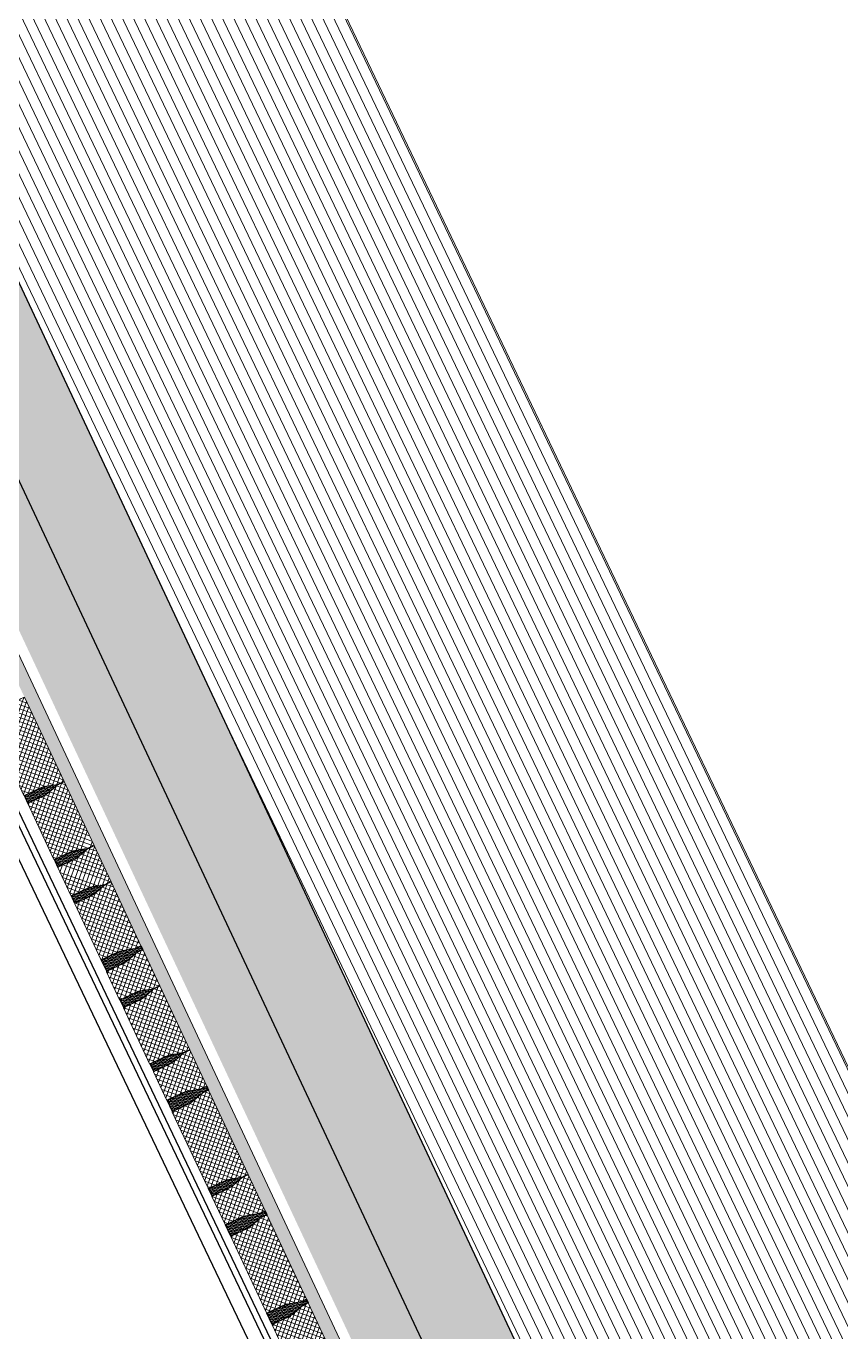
# Model space of a CAD drawing. Header units: metres. Extents: x 679304 to 680626, y 2747329 to 2750056.
# Drawn here: x 679538.189 to 679540.121, y 2747432.212 to 2747435.307 of the extents above; entities that cross this region are included whole.
import ezdxf

# ---------------------------------------------------------------- set-up
doc = ezdxf.new("R2010")
doc.units = ezdxf.units.M
doc.header["$XCLIPFRAME"] = 0
doc.layers.add('-aux', color=50, linetype='Continuous', plot=False)
doc.layers.add('00_Aux', color=5, linetype='Continuous', plot=False)
for name, color, linetype, lineweight in [('02-L-projecció', 6, 'Continuous', 5), ('02-L-seccionat', 4, 'Continuous', 5), ('3-TR Formigó', 252, 'Continuous', 0), ('3-TR terra compactada', 45, 'Continuous', 0), ('3-TR Tot-u', 37, 'Continuous', 0)]:
    doc.layers.add(name, color=color, linetype=linetype, lineweight=lineweight)
doc.layers.add('3-TR tot_u', color=8, linetype='Continuous', lineweight=5, true_color=0x787878)
for name, color, linetype, true_color in [('EIT_3 TR sorra', 9, 'Continuous', 0xd8ceb0), ('SL_TREE_ACACIA_PYCNANTHA', 52, 'Continuous', 0xe0e000), ('SL_TREE_BOMBAX_CEIBA', 24, 'Continuous', 0x8f2400), ('SL_TREE_PROSOPIS_CINERARIA', 66, 'Continuous', 0x5f7f00)]:
    doc.layers.add(name, color=color, linetype=linetype, true_color=true_color)
picture_1 = doc.add_image_def('image2.png', size_in_pixel=(716, 586))
picture_2 = doc.add_image_def('image3.png', size_in_pixel=(1135, 973))
picture_3 = doc.add_image_def('image1.png', size_in_pixel=(900, 793))
pattern_1 = [(44.99999999999999, (-19.37207882944494, 1.050940666347742), (-0.0067351920908019, 0.0067351920908019), []), (134.9999999999999, (-19.37207882944494, 1.050940666347742), (-0.0067351920908019, -0.0067351920908019), [])]
pattern_2 = [(43.98579928974752, (-5.359443822875618, -100.1015209725592), (0.0019272751255601, 0.0066038919240475), [0.0085328125000001, -0.0017065625, 0, -0.0017065625])]
pattern_3 = [(43.98579928974752, (-5.894336028490215, -100.0973467235453), (0.0019272751255601, 0.0066038919240475), [0.0085328125000001, -0.0017065625, 0, -0.0017065625])]
pattern_4 = [(44.99999999999999, (-21.06302653206512, 1.064129065256565), (-0.0067351920908019, 0.0067351920908019), []), (134.9999999999999, (-21.06302653206512, 1.064129065256565), (-0.0067351920908019, -0.0067351920908019), [])]
pattern_5 = [(43.98579928974752, (-6.22052593762055, -100.0948033072054), (0.0019272751255601, 0.0066038919240475), [0.0085328125000001, -0.0017065625, 0, -0.0017065625])]

# ---------------------------------------------------------------- blocks, each defined once
blk = doc.blocks.new('General Section WaterFalls')
at = {"layer": '3-TR Formigó'}
h = blk.add_hatch(dxfattribs=at)
h.set_pattern_fill('ANSI37', color=256, scale=0.003, angle=-18.27604261022104, style=0)
h.set_pattern_definition(pattern_4)
edge = h.paths.add_edge_path()
edge.add_line((23.25709772249684, -30.10565591463819), (23.25716162743383, -30.09746038626391))
edge.add_arc((23.2087455354631, -30.09708287054673), 0.0484175649548525, -0.4467444563532101, 15.55227466404321)
edge.add_line((23.25539034977555, -30.08410127693788), (23.24960560018236, -30.06331580601288))
edge.add_arc((23.3046579156071, -30.04799434868619), 0.057144592462795, 179.5532501677238, 195.5522692723542, ccw=False)
edge.add_line((23.24751506093889, -30.04754878161475), (23.24783571901782, -30.00642475883239))
edge.add_line((23.24783571902663, -30.00642475951463), (23.24703853785433, -30.00641854246184))
edge.add_line((23.24703853810206, -30.00641854270361), (23.24704511994468, -30.00557449237698))
edge.add_line((23.24704511882737, -30.0055744915735), (23.173749552585, -30.00500298039428))
edge.add_line((23.17374955257401, -30.00500298058614), (23.17374297043933, -30.00584703179712))
edge.add_line((23.17374297138304, -30.0058470312506), (23.17294579009203, -30.00584081121621))
edge.add_line((23.17294578999281, -30.00584081164561), (23.17262513233282, -30.04696483947032))
edge.add_arc((23.11548228515312, -30.04651927901432), 0.0571445841948746, -16.44576339478209, -0.4467442348927193, ccw=False)
edge.add_line((23.17028897907585, -30.0626973444596), (23.16418080961161, -30.08339008725677))
edge.add_arc((23.21061750873923, -30.09709746623412), 0.0484175513716403, 163.5542329003365, 179.5532520194679)
edge.add_line((23.16220142878592, -30.09671994834207), (23.16213752639141, -30.10491547755603))
edge.add_line((23.16213752655313, -30.10491547733546), (23.25709772310937, -30.1056559146725))
h = blk.add_hatch(dxfattribs=at)
h.set_pattern_fill('ANSI37', color=256, scale=0.003, angle=-18.27604261022104, style=0)
h.set_pattern_definition(pattern_4)
edge = h.paths.add_edge_path()
edge.add_line((23.4883274352178, -30.10745890019462), (23.48839133967305, -30.09926337068043))
edge.add_arc((23.43997525423765, -30.09888585424051), 0.0484175571965339, -0.4467455554378482, 15.55227354001481)
edge.add_line((23.48662006249651, -30.08590426272713), (23.48083531334141, -30.06511879047562))
edge.add_arc((23.53588762925938, -30.04979733191431), 0.0571445933063264, 179.5532518383872, 195.5522709537261, ccw=False)
edge.add_line((23.47874477179721, -30.04935176670552), (23.47906542983657, -30.00822774292928))
edge.add_line((23.47906542988494, -30.00822774367407), (23.47826824908385, -30.00822152772467))
edge.add_line((23.47826824942604, -30.00822152779438), (23.47827483034883, -30.00737747765436))
edge.add_line((23.47827483061701, -30.00737747736275), (23.27870944824852, -30.00582139418538))
edge.add_line((23.27870944840833, -30.00582139426843), (23.27870286627365, -30.0066654454794))
edge.add_line((23.27870286582038, -30.00666544493288), (23.2779056852322, -30.0066592261114))
edge.add_line((23.27790568489581, -30.00665922602639), (23.27758502686054, -30.04778325127516))
edge.add_arc((23.22044216794893, -30.04733769246377), 0.0571445965449275, -16.445761452949228, -0.4467423321606816, ccw=False)
edge.add_line((23.27524887351319, -30.0635157590732), (23.26914070353172, -30.08420850120915))
edge.add_arc((23.31557740457356, -30.09791587945074), 0.048417551780199, 163.5542350902066, 179.5532542021621)
edge.add_line((23.26716132462025, -30.0975383631885), (23.26709742119537, -30.10573389255257))
edge.add_line((23.26709742099047, -30.10573389241472), (23.48832743503075, -30.10745890023679))
h = blk.add_hatch(dxfattribs=at)
h.set_pattern_fill('ANSI37', color=256, scale=0.003, angle=-18.27604261022104, style=0)
h.set_pattern_definition(pattern_4)
edge = h.paths.add_edge_path()
edge.add_line((23.59328732965514, -30.10827730875462), (23.59335123451708, -30.10008177986515))
edge.add_arc((23.54493514169007, -30.09970426373184), 0.0484175649548525, -0.4467444563532101, 15.55227466404321)
edge.add_line((23.59157995693386, -30.08672267012298), (23.58579520741572, -30.06593719971318))
edge.add_arc((23.64084752183408, -30.05061574210413), 0.057144592462795, 179.5532501677238, 195.5522692723542, ccw=False)
edge.add_line((23.58370466670022, -30.05017017619684), (23.5840253246686, -30.00904615337797))
edge.add_line((23.58402532432228, -30.00904615293257), (23.58322814292891, -30.00903993580677))
edge.add_line((23.58322814293206, -30.00903993565589), (23.58323472510631, -30.00819588543878))
edge.add_line((23.58323472552001, -30.0081958854571), (23.50993915927764, -30.00762437427788))
edge.add_line((23.50993915973231, -30.00762437446975), (23.50993257759763, -30.00846842568072))
edge.add_line((23.50993257714435, -30.00846842536703), (23.50913539574281, -30.00846220529614))
edge.add_line((23.50913539621979, -30.00846220576204), (23.5088147385598, -30.04958623358675))
edge.add_arc((23.4516718913801, -30.0491406719666), 0.0571445840205445, -16.445764324364518, -0.4467451595709804, ccw=False)
edge.add_line((23.50647858530283, -30.06531873834319), (23.50037041613473, -30.08601148172857))
edge.add_arc((23.54680711496621, -30.09971886104904), 0.0484175513716403, 163.5542329003365, 179.5532520194679)
edge.add_line((23.49839103547856, -30.09934134199284), (23.49832713264188, -30.10753687106077))
edge.add_line((23.49832713278011, -30.10753687191755), (23.59328732981401, -30.10827730892195))
h = blk.add_hatch(dxfattribs=at)
h.set_pattern_fill('ANSI37', color=256, scale=0.003, angle=-18.27604261022104, style=0)
h.set_pattern_definition(pattern_4)
edge = h.paths.add_edge_path()
edge.add_line((23.81451734481379, -30.11000231606886), (23.81458124904796, -30.10180678648167))
edge.add_arc((23.76616516290233, -30.10142927058041), 0.0484175570857096, -0.4467455132575356, 15.55227354001481)
edge.add_line((23.81280997162685, -30.08844767929986), (23.80702522206914, -30.06766220789619))
edge.add_arc((23.86207754118368, -30.05234075104818), 0.0571445955923654, 179.5532491313049, 195.5522682935836, ccw=False)
edge.add_line((23.80493468232453, -30.05189518304542), (23.8052553403284, -30.01077115974787))
edge.add_line((23.8052553399466, -30.01077116001397), (23.80445815899947, -30.01076494450675))
edge.add_line((23.80445815855637, -30.0107649450656), (23.80446473925808, -30.00992089485257))
edge.add_line((23.80446473928168, -30.00992089463398), (23.60489935702373, -30.00836481149312))
edge.add_line((23.60489935800433, -30.00836481107399), (23.60489277590513, -30.00920886180629))
edge.add_line((23.60489277541637, -30.00920886243694), (23.60409559508477, -30.0092026432098))
edge.add_line((23.60409559542313, -30.00920264353045), (23.60377493720634, -30.05032666970007))
edge.add_arc((23.54663207940757, -30.04988110740669), 0.0571445944703978, -16.445763722848085, -0.4467446058545761, ccw=False)
edge.add_line((23.60143878264353, -30.06605917587876), (23.59533061288315, -30.08675191808773))
edge.add_arc((23.64176731556654, -30.10045929625631), 0.0484175534240547, 163.5542355793744, 179.5532547451652)
edge.add_line((23.59335123328492, -30.10008178092539), (23.59328732978498, -30.10827730977427))
edge.add_line((23.59328733058646, -30.10827730875462), (23.81451734499386, -30.11000231620754))
h = blk.add_hatch(dxfattribs=at)
h.set_pattern_fill('ANSI37', color=256, scale=0.003, angle=-18.27604261022104, style=0)
h.set_pattern_definition(pattern_4)
edge = h.paths.add_edge_path()
edge.add_line((23.91947723878548, -30.11082072579302), (23.9195411436829, -30.10262519642487))
edge.add_arc((23.8711250522174, -30.10224768240005), 0.0484175637992918, -0.4467428588427282, 15.55227627219995)
edge.add_line((23.91776986559853, -30.08926608739421), (23.91198511622643, -30.06848061654223))
edge.add_arc((23.96703742817044, -30.05315916053951), 0.057144588555515, 179.5532499422106, 195.5522690875668, ccw=False)
edge.add_line((23.90989457583055, -30.05271359346807), (23.91021523409099, -30.01158956976486))
edge.add_line((23.91021523391828, -30.01158956997097), (23.9094180525249, -30.01158335284517))
edge.add_line((23.90941805345938, -30.01158335292712), (23.90942463519146, -30.01073930256398))
edge.add_line((23.90942463465035, -30.0107393024955), (23.83612906877509, -30.01016779094712))
edge.add_line((23.83612906932831, -30.01016779080965), (23.83612248719362, -30.01101184202063))
edge.add_line((23.83612248720601, -30.01101184263826), (23.83532530576898, -30.01100562304604))
edge.add_line((23.83532530581579, -30.01100562233478), (23.83500464830182, -30.05212964971732))
edge.add_arc((23.77786179911345, -30.05168408714235), 0.0571445856194023, -16.445765776522194, -0.4467466560666935, ccw=False)
edge.add_line((23.83266849443316, -30.06786215538159), (23.82656032526507, -30.08855489876697))
edge.add_arc((23.87299702409655, -30.10226227832027), 0.0484175513567676, 163.5542323495689, 179.5532514948844)
edge.add_line((23.8245809446089, -30.10188475903124), (23.82451704221439, -30.11008028824519))
edge.add_line((23.8245170423761, -30.11008028779179), (23.91947723915343, -30.11082072520185))
h = blk.add_hatch(dxfattribs=at)
h.set_pattern_fill('ANSI37', color=256, scale=0.003, angle=-18.27604261022104, style=0)
h.set_pattern_definition(pattern_4)
edge = h.paths.add_edge_path()
edge.add_line((24.08696331037209, -30.11212667450309), (24.08702721280208, -30.10393114481046))
edge.add_arc((24.03861112333834, -30.10355361923576), 0.0484175604882649, -0.4467554910224446, 15.55226359628672)
edge.add_line((24.0852559376508, -30.09057203563862), (24.07947118750489, -30.06978656453109))
edge.add_arc((24.13452350068837, -30.05446510738693), 0.0571445910121853, 179.5532510767953, 195.5522702470631, ccw=False)
edge.add_line((24.07738064648583, -30.05401954147965), (24.07770130408302, -30.01289551755739))
edge.add_line((24.07770130410791, -30.01289551798254), (24.0769041227541, -30.01288930185061))
edge.add_line((24.07690412318334, -30.01288930187002), (24.07691070528254, -30.01204525113772))
edge.add_line((24.07691070437432, -30.0120452507399), (23.93108926562067, -30.01090822859368))
edge.add_line((23.93108926666901, -30.01090822834522), (23.93108268693078, -30.01175228083804))
edge.add_line((23.93108268687502, -30.01175228133798), (23.9302855050313, -30.01174606112106))
edge.add_line((23.93028550455347, -30.01174606126733), (23.92996484637625, -30.05287008843082))
edge.add_arc((23.87282199785113, -30.05242452467792), 0.0571445855876494, -16.4457662394492, -0.44674713627517804, ccw=False)
edge.add_line((23.92762869177386, -30.06860259268433), (23.9215205235256, -30.08929533588308))
edge.add_arc((23.96795722004026, -30.10300271748565), 0.0484175491879974, 163.5542296749307, 179.5532488113671)
edge.add_line((23.91954114334658, -30.10262519679964), (23.91947723911241, -30.11082072638683))
edge.add_line((23.91947723878548, -30.11082072579302), (24.08696330976771, -30.11212667423902))
h = blk.add_hatch(dxfattribs=at)
h.set_pattern_fill('ANSI37', color=256, scale=0.003, angle=-18.27604261022104, style=0)
h.set_pattern_definition(pattern_4)
edge = h.paths.add_edge_path()
edge.add_line((24.18192350817844, -30.1128671199549), (24.18198741163881, -30.10467159011215))
edge.add_arc((24.13357132161036, -30.10429407563061), 0.0484175618835268, -0.4467427085410877, 15.55227635368711)
edge.add_line((24.18021613359452, -30.0913124808576), (24.17443138451447, -30.07052700912128))
edge.add_arc((24.2294836929068, -30.05520555237308), 0.0571445858477103, 179.5532517960922, 195.5522709070236, ccw=False)
edge.add_line((24.17234084475786, -30.05475998762995), (24.17266150279313, -30.01363596238117))
edge.add_line((24.17266150284559, -30.0136359622702), (24.17186432192986, -30.01362974481175))
edge.add_line((24.17186432192102, -30.01362974476069), (24.17187090380322, -30.01278569542792))
edge.add_line((24.17187090357766, -30.01278569619171), (24.09857533733529, -30.01221418501249))
edge.add_line((24.09857533778995, -30.01221418427304), (24.09856875631853, -30.01305823570306))
edge.add_line((24.09856875566766, -30.01305823586881), (24.09777157423063, -30.0130520162766))
edge.add_line((24.09777157427743, -30.01305201649666), (24.09745091583956, -30.05417604259327))
edge.add_arc((24.04030805733055, -30.05373047944158), 0.0571445958158541, -16.44576563420452, -0.4467465110813009, ccw=False)
edge.add_line((24.09511476196349, -30.06990855047479), (24.0890065926412, -30.09060129135725))
edge.add_arc((24.13544329907745, -30.1043086682912), 0.0484175573381641, 163.5542381880124, 179.5532572783804)
edge.add_line((24.08702721307054, -30.1039311545901), (24.08696330982718, -30.11212668303332))
edge.add_line((24.0869633089751, -30.11212668195367), (24.18192350777769, -30.11286711954219))
h = blk.add_hatch(dxfattribs=at)
h.set_pattern_fill('ANSI37', color=256, scale=0.003, angle=-18.27604261022104, style=0)
h.set_pattern_definition(pattern_1)
edge = h.paths.add_edge_path()
edge.add_line((24.35940927406773, -30.11425103945658), (24.35947317660827, -30.10605550980045))
edge.add_arc((24.31105709122494, -30.10567798651755), 0.0484175574169389, -0.4467537432108565, 15.55226543931615)
edge.add_line((24.35770190088078, -30.0926964012906), (24.35191715113748, -30.07191092933523))
edge.add_arc((24.406969465781, -30.05658947210759), 0.0571445911088926, 179.5532510767953, 195.5522701820826, ccw=False)
edge.add_line((24.34982661157846, -30.05614390643314), (24.35014726921114, -30.0150198820322))
edge.add_line((24.35014726920054, -30.01501988177188), (24.34935008759016, -30.01501366604561))
edge.add_line((24.34935008687899, -30.01501366635785), (24.34935666872161, -30.01416961603121))
edge.add_line((24.34935666946695, -30.01416961615905), (24.20353523133699, -30.013032593238))
edge.add_line((24.20353523083031, -30.0130325932987), (24.20352865076046, -30.01387664568201))
edge.add_line((24.20352865103633, -30.0138766458258), (24.20273146897152, -30.01387042553587))
edge.add_line((24.20273146918044, -30.01387042552233), (24.20241081107827, -30.05499445320101))
edge.add_arc((24.14526796154678, -30.05454889079556), 0.0571445859045566, -16.44576484693988, -0.44674576712719727, ccw=False)
edge.add_line((24.20007465733216, -30.07072695833631), (24.19396648886281, -30.09141970146205))
edge.add_arc((24.24040318652988, -30.10512708313763), 0.0484175509333363, 163.5542296089313, 179.5532487454264)
edge.add_line((24.19198710797355, -30.10474956128746), (24.19192320388541, -30.11294509043249))
edge.add_line((24.19192320294679, -30.11294509051368), (24.35940927381847, -30.11425103892317))
h = blk.add_hatch(dxfattribs=at)
h.set_pattern_fill('ANSI37', color=256, scale=0.003, angle=-18.27604261022104, style=0)
h.set_pattern_definition(pattern_1)
edge = h.paths.add_edge_path()
edge.add_line((24.45436944486573, -30.11499497387558), (24.45443334939604, -30.10679944487659))
edge.add_arc((24.40601725643501, -30.10642192861997), 0.0484175649230996, -0.4467450231167824, 15.55227412958898)
edge.add_line((24.45266207167879, -30.09344033477828), (24.44687732238174, -30.07265486444149))
edge.add_arc((24.50192963797599, -30.05733340745792), 0.057144592462795, 179.5532501677238, 195.5522692723542, ccw=False)
edge.add_line((24.44478678284213, -30.05688784038648), (24.4451074410316, -30.01576381764062))
edge.add_line((24.44510744092986, -30.01576381828636), (24.44431025953648, -30.01575760116056))
edge.add_line((24.44431025953964, -30.01575760124251), (24.44431684149281, -30.01491355095238))
edge.add_line((24.44431684073061, -30.01491355081089), (24.37102127459878, -30.01434203966818))
edge.add_line((24.37102127540857, -30.01434203935787), (24.3710146930528, -30.01518609049584))
edge.add_line((24.37101469235495, -30.01518609072082), (24.37021751128503, -30.01517987075945))
edge.add_line((24.37021751189604, -30.01517987041734), (24.36989685401497, -30.05630389816904))
edge.add_arc((24.31275400612503, -30.0558583366219), 0.0571445841313688, -16.44576432809248, -0.44674519530951784, ccw=False)
edge.add_line((24.36756070097909, -30.07203640276566), (24.3614525315899, -30.09272914607802))
edge.add_arc((24.40788923064247, -30.10643652593717), 0.0484175514879962, 163.5542328959365, 179.5532520194679)
edge.add_line((24.35947315115482, -30.10605900827795), (24.35940924864977, -30.1142545374554))
edge.add_line((24.35940924752504, -30.11425453610718), (24.4543694444484, -30.11499497307508))
h = blk.add_hatch(dxfattribs=at)
h.set_pattern_fill('ANSI37', color=256, scale=0.003, angle=-18.27604261022104, style=0)
h.set_pattern_definition(pattern_1)
edge = h.paths.add_edge_path()
edge.add_line((24.62185551598668, -30.11630092235282), (24.6219194187483, -30.10810539276971))
edge.add_arc((24.57350333174691, -30.10772786848247), 0.0484175589684783, -0.4467543337348516, 15.55226482337507)
edge.add_line((24.62014814373106, -30.09474628418684), (24.61436339376667, -30.07396081215846))
edge.add_arc((24.66941570583731, -30.05863935500383), 0.0571445896582829, 179.5532520573439, 195.5522711567915, ccw=False)
edge.add_line((24.61227285303176, -30.05819378932938), (24.61259351062894, -30.01706976540712))
edge.add_line((24.61259351065383, -30.01706976583228), (24.6117963293355, -30.01706354922166))
edge.add_line((24.6117963292636, -30.01706354902126), (24.61180291140236, -30.01621949928282))
edge.add_line((24.61180291045457, -30.0162194990553), (24.46598147180739, -30.01508247547303))
edge.add_line((24.46598147274926, -30.01508247549646), (24.46597489297555, -30.01592652846796))
edge.add_line((24.46597489295527, -30.01592652918771), (24.46517771111155, -30.01592030897079))
edge.add_line((24.46517771109939, -30.01592030841857), (24.4648570526656, -30.05704433598773))
edge.add_arc((24.40771420346573, -30.05659877322614), 0.0571445857619794, -16.445765309867, -0.44674621159691696, ccw=False)
edge.add_line((24.46252089878544, -30.07277684123256), (24.45641273039115, -30.09346958487348))
edge.add_arc((24.50284942705184, -30.10717696533538), 0.048417549319226, 163.5542302212982, 179.5532493359505)
edge.add_line((24.45443334942684, -30.10679944464937), (24.45436944526364, -30.11499497327921))
edge.add_line((24.45436944486573, -30.11499497387558), (24.62185551548085, -30.11630092269074))
h = blk.add_hatch(dxfattribs=at)
h.set_pattern_fill('ANSI37', color=256, scale=0.003, angle=-18.27604261022104, style=0)
h.set_pattern_definition(pattern_1)
edge = h.paths.add_edge_path()
edge.add_line((24.84308553207666, -30.11802590545267), (24.84314943642137, -30.10983037590198))
edge.add_arc((24.7947333487682, -30.10945285786875), 0.0484175584946718, -0.4467466283651467, 15.55227246631219)
edge.add_line((24.84137815888971, -30.09647126775235), (24.83559340947804, -30.07568579590651))
edge.add_arc((24.89064572472126, -30.06036433624104), 0.0571445933063264, 179.5532518383872, 195.5522709537261, ccw=False)
edge.add_line((24.83350286958739, -30.05991877196357), (24.83382352762675, -30.01879474818734))
edge.add_line((24.8338235267438, -30.01879474869929), (24.83302634590722, -30.01878853322857))
edge.add_line((24.8330263462849, -30.0187885328196), (24.83303292720769, -30.01794448267958))
edge.add_line((24.83303292654455, -30.01794448262081), (24.63346754439714, -30.01638839951645))
edge.add_line((24.6334675452672, -30.01638839906082), (24.63346096283637, -30.0172324496836))
edge.add_line((24.63346096221358, -30.01723245019093), (24.63266378173595, -30.01722623140596))
edge.add_line((24.63266378222034, -30.01722623151727), (24.63234312414958, -30.05835025724473))
edge.add_arc((24.57520026806742, -30.05790469725616), 0.0571445930931886, -16.445762278146617, -0.4467431808362221, ccw=False)
edge.add_line((24.63000697037205, -30.07408276433125), (24.62389880046564, -30.09477550698239))
edge.add_arc((24.67033550096676, -30.10848288540728), 0.048417551780199, 163.5542350902066, 179.5532542021621)
edge.add_line((24.62191942101345, -30.1081053679809), (24.62185551758857, -30.11630089734496))
edge.add_line((24.621855516918, -30.11630089720711), (24.84308553106883, -30.11802590506569))
at = {"layer": '3-TR terra compactada'}
h = blk.add_hatch(dxfattribs=at)
h.set_pattern_fill('LINE', color=256, scale=0.0075)
h.set_pattern_definition([(360, (-1.593222050461918, -1.450000001117587), (0, 0.0238125), [])])
edge = h.paths.add_edge_path(flags=16)
edge.add_arc((87.91270721703766, -34.89102650922723), 0.0300000000000011, 0, 360)
h.paths.add_polyline_path([(60.86794612370431, -34.06345526850782), (60.86794612370431, -34.8165326055605), (77.28848761087283, -34.81653260439634), (77.28848760994151, -35.96653260430321), (94.02980208816007, -35.96653260337189), (94.02346620196477, -34.53352967253886), (88.77741158520803, -34.42881766473874), (88.7764219455421, -34.4783984052483), (88.67512278445065, -34.85645277681761), (84.06023222394288, -34.76436978625134), (83.96552849235012, -34.41241660504602), (83.95774579746649, -34.38224918977358), (83.95875280490145, -34.33179827523418), (79.98875382728875, -34.25026744417846), (79.98875382775441, -35.78771875007078), (77.43852502759546, -35.78771875007078), (77.43852502852678, -35.43748732609675), (78.61814005719498, -35.43770227907226), (78.05505687510595, -33.4629564518109), (67.10211191978306, -33.3788115279749), (67.01179703883827, -33.17811179091223), (66.85097349714488, -33.17687627975829), (63.56725041614845, -33.15126436809078), (63.56725041707978, -34.70336046814919), (61.01713174395263, -34.70336046768352), (61.0171317444183, -34.35336060426198), (62.10765844490379, -34.35336060402915), (61.58575402200222, -32.50950451311656), (50.68157043308019, -32.42573419259861), (50.59114177431911, -32.2250335814897), (50.42511908290908, -32.2237581287045), (47.14811543934047, -32.19819437991828), (47.14721526950597, -33.38156245509163), (44.99754665372893, -33.38156245509163), (44.99754665279761, -33.03156259073876), (45.56926759378984, -33.03156259120442), (45.14311256445944, -31.55625739693642), (34.2616229839623, -31.47266142093577), (34.17091776337475, -31.2719586850144), (34.00475173024461, -31.27068213094026), (30.72633214015514, -31.24511096207425), (30.72633214108646, -32.37863686797209), (28.57621343620122, -32.37863686820492), (28.57621343526989, -32.02863700361922), (29.14793437626213, -32.02863700361922), (28.72177934786305, -30.55333180958405), (17.8412764519453, -30.4697434140835), (17.68143947003409, -31.50181839196012), (28.27606689184904, -31.50181839149445), (28.27606689091772, -32.61037793336436), (44.44740463607013, -32.61037793196738), (44.44740463700145, -34.06345526920631)])
at = {"layer": '3-TR Tot-u'}
h = blk.add_hatch(dxfattribs=at)
h.set_pattern_fill('EARTH', color=256, scale=0.005, angle=-84.07414778341365)
h.set_pattern_definition([(275.9258522165863, (27.87454973626882, -31.62861592276022), (0.0348582512672567, -0.0283024260194916), [0.03175, -0.03175]), (275.9258522165863, (27.88639236288145, -31.62738670548424), (0.0348582512672567, -0.0283024260194916), [0.03175, -0.03175]), (275.9258522165863, (27.89823498949409, -31.6261574884411), (0.0348582512672567, -0.0283024260194916), [0.03175, -0.03175]), (5.925852216586345, (27.90259227156639, -31.62969529186375), (0.0283024260194916, 0.0348582512672567), [0.03175, -0.03175]), (5.925852216586345, (27.90382148884237, -31.64153791847639), (0.0283024260194916, 0.0348582512672567), [0.03175, -0.03175]), (5.925852216586345, (27.90505070518702, -31.65338054532185), (0.0283024260194916, 0.0348582512672567), [0.03175, -0.03175])])
h.paths.add_polyline_path([(17.8412764519453, -30.4697434140835), (28.72177934786305, -30.55333180958405), (28.80537299579009, -30.84863540693187), (29.57612518081442, -30.84863695688546), (29.57612646790222, -30.55989524768666), (28.95151915913448, -30.5550967627205), (28.89673480344936, -30.35466998582706), (17.74958454584703, -30.26903309766203)])
at = {"layer": '3-TR tot_u'}
h = blk.add_hatch(dxfattribs=at)
h.set_pattern_fill('AR-CONC', color=256, scale=0.00025, angle=90.27678088138285)
h.set_pattern_definition([(158.5528234916038, (-16.42133875610307, 0.9000845635309815), (-0.0107141402033441, 0.0444470353765646), [0.0047625, -0.0523874999999999]), (103.5528234916037, (-16.42133875610307, 0.9000845635309815), (-0.042478511822929, -0.0235505220209913), [0.00381, -0.0419101460424999]), (209.0042681916038, (-16.42223159829154, 0.9037884704302996), (-0.0531926501422366, 0.0208965138611374), [0.0040475022, -0.0445225611499999]), (154.7370234916037, (-16.43337874626741, 0.896043692715466), (-0.0115985479610558, 0.0675920588494506), [0.00714375, -0.0785812499999999]), (205.1883811016037, (-16.43434529751539, 0.90167635679245), (-0.0775261334246027, 0.036585164494883), [0.006071255785, -0.0667839020399999]), (99.73697466160377, (-16.43337874626741, 0.896043692715466), (-0.0775261334227856, 0.036585164499046), [0.0057149917675, -0.0628649329799999]), (129.5528234916037, (-16.43238918390125, 0.9030739036388695), (0.0121775151173545, 0.0440684300330318), [0.0047625, -0.0523875]), (74.55282349160389, (-16.43238918390125, 0.9030739036388695), (-0.0485699864642681, -3.6222662037e-06), [0.00381, -0.0419099999999999]), (180.0042684916038, (-16.43137439107522, 0.9067462740931659), (-0.0363924715453394, 0.0440648076110835), [0.0040475022, -0.0445224844]), (146.0528234916037, (-16.42133875610307, 0.9000845635309815), (-0.0202858755293875, -0.0059938829911168), [0, -0.041402, 0, -0.042545, 0, -0.04206875]), (116.0528234916039, (-16.42133875610307, 0.9000845635309815), (-0.0290587158829416, 0.0078679387732416), [0, -0.024257, 0, -0.0404494999999999, 0, -0.01603375]), (76.05282349160386, (-16.41683318512514, 0.8866599751636385), (-0.0094277576651399, 0.0325917034802938), [0, -0.0158749999999999, 0, -0.0495299999999999, 0, -0.0657224999999997]), (66.05282349160387, (-16.41481274971738, 0.8806399798486381), (-0.0178091657507202, 0.033085210695806), [0, -0.0206375, 0, -0.032893, 0, -0.0466725])])
h.paths.add_polyline_path([(28.89673480344936, -30.35466998582706), (29.07426458364353, -30.20602941629477), (17.68178908992559, -30.11850783950649), (17.74958454584703, -30.26903309766203)])
at = {"layer": 'EIT_3 TR sorra'}
h = blk.add_hatch(dxfattribs=at)
h.set_pattern_fill('ANSI36', color=256, scale=0.001075, angle=-1.014200710252469, style=0, double=1)
h.set_pattern_definition([(43.98579928974752, (-6.45175565034151, -100.0930003235116), (0.0019272751255601, 0.0066038919240475), [0.0085328125000001, -0.0017065625, 0, -0.0017065625])])
edge = h.paths.add_edge_path()
edge.add_line((23.26709739258513, -30.10573738440871), (23.25709769872374, -30.10565941366043))
edge.add_line((23.25709769921378, -30.10565941408277), (23.25716160131214, -30.09746388428061))
edge.add_arc((23.20874551916495, -30.09708636347204), 0.0484175529366507, -0.4467508802915046, 15.55226827935533)
edge.add_line((23.25539032556116, -30.08410477824509), (23.24960557610175, -30.06331930246029))
edge.add_arc((23.30465788347646, -30.04799784626812), 0.0571445853292372, 179.5532509786297, 195.5522701313182, ccw=False)
edge.add_line((23.24751503486186, -30.04755228082649), (23.24783572045746, -30.00642475980071))
edge.add_line((23.24783572088927, -30.0064247592818), (23.27790568530609, -30.00665922538841))
edge.add_line((23.27790568536148, -30.00665922579356), (23.27758499858948, -30.04778674741162))
edge.add_arc((23.22044214606285, -30.04734118515626), 0.0571445891819653, -16.445764955052482, -0.44674584312957677, ccw=False)
edge.add_line((23.27524884417653, -30.06351925292984), (23.26914067581364, -30.08421199461954))
edge.add_arc((23.31557736825198, -30.09791937330738), 0.0484175443456664, 163.554231512032, 179.5532506673005)
edge.add_line((23.26716129621491, -30.09754185471684), (23.26709739275862, -30.10573738603213))
edge.add_line((23.26709739258513, -30.10573738440871), (23.25709769872374, -30.10565941366043))
h = blk.add_hatch(dxfattribs=at)
h.set_pattern_fill('ANSI36', color=256, scale=0.001075, angle=-1.014200710252469, style=0, double=1)
h.set_pattern_definition(pattern_5)
edge = h.paths.add_edge_path()
edge.add_line((23.49832710437476, -30.10754036903382), (23.48832741018175, -30.10746239817601))
edge.add_line((23.48832741007209, -30.10746239824221), (23.48839131217046, -30.09926686844005))
edge.add_arc((23.43997523142025, -30.09888934576884), 0.0484175525406722, -0.4467518872780677, 15.55226728713962)
edge.add_line((23.48662003688514, -30.08590776193887), (23.48083528739024, -30.06512228663276))
edge.add_arc((23.53588759852573, -30.04980082949624), 0.0571445891398099, 179.5532512398815, 195.5522703810861, ccw=False)
edge.add_line((23.4787447466515, -30.04935526335612), (23.47906543235764, -30.00822774236685))
edge.add_line((23.47906543221325, -30.00822774227709), (23.50913539670512, -30.00846220889889))
edge.add_line((23.50913539761677, -30.00846220972017), (23.50881471062369, -30.04958973126522))
edge.add_arc((23.45167185598985, -30.04914416885004), 0.0571445909395877, -16.44576407766249, -0.446744938583322, ccw=False)
edge.add_line((23.50647855689749, -30.06532223708928), (23.500370388349, -30.08601497822728))
edge.add_arc((23.54680708283559, -30.09972235700116), 0.0484175462371067, 163.5542325431677, 179.5532516927069)
edge.add_line((23.49839100800455, -30.09934483817779), (23.4983271046943, -30.10754036905091))
edge.add_line((23.49832710437476, -30.10754036903382), (23.48832741018175, -30.10746239817601))
h = blk.add_hatch(dxfattribs=at)
h.set_pattern_fill('ANSI36', color=256, scale=0.001075, angle=-1.014200710252469, style=0, double=1)
h.set_pattern_definition(pattern_5)
edge = h.paths.add_edge_path()
edge.add_line((23.59328730497509, -30.10828080680222), (23.59335120670634, -30.10008527736922))
edge.add_arc((23.54493512166664, -30.09970776038244), 0.0484175569431325, -0.4467460378408971, 15.55227315894657)
edge.add_line((23.59157993039116, -30.08672617003322), (23.58579518233332, -30.06594069520169))
edge.add_arc((23.64084749855101, -30.05061923898757), 0.0571445933949316, 179.5532484054515, 195.55226752194, ccw=False)
edge.add_line((23.58370464202017, -30.05017367145047), (23.58402532743833, -30.00904615281808))
edge.add_line((23.58402532711625, -30.00904615269974), (23.60409559634517, -30.00920264761999))
edge.add_line((23.60409559728578, -30.00920264748856), (23.60377491018215, -30.05033016899711))
edge.add_arc((23.54663206124678, -30.04988460615277), 0.0571445856194023, -16.445765772794118, -0.4467466560666935, ccw=False)
edge.add_line((23.60143875563517, -30.06606267392636), (23.59533058723271, -30.08675541462219))
edge.add_arc((23.64176728576422, -30.10046279919334), 0.0484175521388882, 163.554226806694, 179.5532459300276)
edge.add_line((23.59335120581091, -30.10008527617902), (23.59328730497217, -30.10828080884917))
h = blk.add_hatch(dxfattribs=at)
h.set_pattern_fill('ANSI36', color=256, scale=0.001075, angle=-1.014200710252469, style=0, double=1)
h.set_pattern_definition(pattern_3)
edge = h.paths.add_edge_path()
edge.add_line((23.8245170135051, -30.11008378560655), (23.81451731931209, -30.11000581474875))
edge.add_line((23.81451731966809, -30.11000581481494), (23.81458122187699, -30.10181028504929))
edge.add_arc((23.76616514101625, -30.10143276443705), 0.0484175527940736, -0.4467514048749425, 15.55226774490095)
edge.add_line((23.81280994601548, -30.0884511792101), (23.80702519666661, -30.06766570346181))
edge.add_arc((23.86207750346512, -30.05234424560331), 0.0571445846563372, 179.5532531853722, 195.5522722695854, ccw=False)
edge.add_line((23.8049346562475, -30.05189868202433), (23.80525534232075, -30.0107711606659))
edge.add_line((23.80525534227491, -30.01077116047964), (23.83532530669172, -30.01100562658625))
edge.add_line((23.83532530674711, -30.01100562699139), (23.83500461986457, -30.05213314857295))
edge.add_arc((23.7778617660515, -30.0516875856556), 0.0571445907652576, -16.445765007244688, -0.4467458632615262, ccw=False)
edge.add_line((23.83266846649349, -30.06786565482617), (23.82656029809103, -30.088558395522))
edge.add_arc((23.8729969933629, -30.10226577473805), 0.048417547851217, 163.5542319308005, 179.5532510600023)
edge.add_line((23.82458091760054, -30.10188825521618), (23.82451701440083, -30.11008378612581))
edge.add_line((23.8245170135051, -30.11008378560655), (23.81451731931209, -30.11000581474875))
h = blk.add_hatch(dxfattribs=at)
h.set_pattern_fill('ANSI36', color=256, scale=0.001075, angle=-1.014200710252469, style=0, double=1)
h.set_pattern_definition(pattern_3)
edge = h.paths.add_edge_path()
edge.add_line((23.91947721457109, -30.11082422384061), (23.91954111633783, -30.10262869392893))
edge.add_arc((23.87112503359094, -30.10225117672235), 0.0484175547739661, -0.446746369942458, 15.55227278267234)
edge.add_line((23.9177698395215, -30.08926958683878), (23.91198509135311, -30.06848411197075))
edge.add_arc((23.96703740675002, -30.05316265439615), 0.0571445927220315, 179.553250576455, 195.5522696602069, ccw=False)
edge.add_line((23.90989455068484, -30.05271708872169), (23.91021523683724, -30.01158956935099))
edge.add_line((23.91021523764357, -30.01158956927247), (23.930285506837, -30.0117460646714))
edge.add_line((23.93028550641611, -30.01174606475979), (23.92996481898086, -30.05287358615881))
edge.add_arc((23.87282197223976, -30.05242802249268), 0.0571445837827086, -16.445766183528917, -0.4467470446660968, ccw=False)
edge.add_line((23.92762866569683, -30.0686060898006), (23.92152049733394, -30.0892988314903))
edge.add_arc((23.96795719349757, -30.10300621576607), 0.0484175505247778, 163.554227419061, 179.5532465205517)
edge.add_line((23.9195411154069, -30.10262869275175), (23.91947721438256, -30.1108242248702))
h = blk.add_hatch(dxfattribs=at)
h.set_pattern_fill('ANSI36', color=256, scale=0.001075, angle=-1.014200710252469, style=0, double=1)
h.set_pattern_definition(pattern_3)
edge = h.paths.add_edge_path()
edge.add_line((24.08696328429505, -30.11213017092086), (24.0870271873883, -30.10393464144728))
edge.add_arc((24.0386111070402, -30.10355712287128), 0.0484175523196455, -0.4467477512108438, 15.55227133748934)
edge.add_line((24.08525591110811, -30.09057553485036), (24.07947116286467, -30.06979005946714))
edge.add_arc((24.13452347880229, -30.05446859868243), 0.0571445940531506, 179.5532535805277, 195.5522727000785, ccw=False)
edge.add_line((24.07738062134013, -30.05402303580195), (24.07770130782415, -30.01289551654077))
edge.add_line((24.07770130829886, -30.01289551658556), (24.09777157712925, -30.01305201382619))
edge.add_line((24.0977715770714, -30.01305201323703), (24.09745089029123, -30.05417953191001))
edge.add_arc((24.04030803125352, -30.0537339700386), 0.0571445958158541, -16.44576563420452, -0.4467465110813009, ccw=False)
edge.add_line((24.09511473588646, -30.06991204014048), (24.08900656737345, -30.09060478079981))
edge.add_arc((24.13544325949624, -30.10431216191501), 0.0484175456675741, 163.5542287053945, 179.5532478519013)
edge.add_line((24.08702718559653, -30.10393463959918), (24.08696328306008, -30.11213017072785))
h = blk.add_hatch(dxfattribs=at)
h.set_pattern_fill('ANSI36', color=256, scale=0.001075, angle=-1.014200710252469, style=0, double=1)
h.set_pattern_definition([(43.98579928974752, (-5.526929839979857, -100.1002080284524), (0.0019272751255601, 0.0066038919240475), [0.0085328125000001, -0.0017065625, 0, -0.0017065625])])
edge = h.paths.add_edge_path()
edge.add_line((24.19192320294679, -30.11294509051368), (24.18192350867871, -30.11286711914069))
edge.add_line((24.18192350864411, -30.11286711948924), (24.18198741081753, -30.10467159020227))
edge.add_arc((24.13357132859528, -30.1042940672487), 0.0484175542030359, -0.4467525199824518, 15.55226659450536)
edge.add_line((24.18021613545716, -30.09131248318591), (24.17443138581623, -30.07052700832196))
edge.add_arc((24.22948369616643, -30.0552055509761), 0.0571445876233784, 179.5532517402217, 195.5522708379812, ccw=False)
edge.add_line((24.17234084522352, -30.05475998623297), (24.17266153092965, -30.01363246524369))
edge.add_line((24.1726615303196, -30.01363246515393), (24.20273149484696, -30.01386693129705))
edge.add_line((24.20273149525747, -30.01386693120003), (24.2024108082289, -30.05499445322376))
edge.add_arc((24.14526795595885, -30.05454889149405), 0.057144589102894, -16.445764488397288, -0.44674532718249793, ccw=False)
edge.add_line((24.20007465453819, -30.07072695856914), (24.19396648598969, -30.09141969970715))
edge.add_arc((24.24040317954496, -30.10512707848102), 0.0484175461058781, 163.5542319968001, 179.5532511259432)
edge.add_line((24.19198710517958, -30.10474955895916), (24.19192320209041, -30.11294508990529))
edge.add_line((24.19192320294679, -30.11294509051368), (24.18192350867871, -30.11286711914069))
h = blk.add_hatch(dxfattribs=at)
h.set_pattern_fill('ANSI36', color=256, scale=0.001075, angle=-1.014200710252469, style=0, double=1)
h.set_pattern_definition([(43.98579928974752, (-5.621890064328908, -100.0994710898958), (0.0019272751255601, 0.0066038919240475), [0.0085328125000001, -0.0017065625, 0, -0.0017065625])])
edge = h.paths.add_edge_path()
edge.add_line((24.3594092479907, -30.11425453517586), (24.35947315119449, -30.10605900573878))
edge.add_arc((24.3110570712015, -30.10568148735911), 0.0484175521770683, -0.4467482757942562, 15.55227080303496)
edge.add_line((24.35770187573508, -30.09269989980385), (24.35191712749163, -30.07191442442063))
edge.add_arc((24.40696944249794, -30.0565929627046), 0.0571445943123871, 179.5532539535203, 195.5522730879312, ccw=False)
edge.add_line((24.34982658596709, -30.05614740098827), (24.35014727267221, -30.0150198818001))
edge.add_line((24.35014727292582, -30.01501988153905), (24.37021754179171, -30.015176378301))
edge.add_line((24.37021754169837, -30.01517637795769), (24.36989685466163, -30.05630389703633))
edge.add_arc((24.31275399541482, -30.05585833406076), 0.0571445958158541, -16.44576563420452, -0.4467465110813009, ccw=False)
edge.add_line((24.36756070004776, -30.0720364053268), (24.36145253175584, -30.09272914605914))
edge.add_arc((24.40788922365755, -30.10643652733416), 0.0484175455214729, 163.5542276082593, 179.5532467183737)
edge.add_line((24.3594731502235, -30.10605900501833), (24.35940924779759, -30.1142545361835))
h = blk.add_hatch(dxfattribs=at)
h.set_pattern_fill('ANSI36', color=256, scale=0.001075, angle=-1.014200710252469, style=0, double=1)
h.set_pattern_definition(pattern_2)
edge = h.paths.add_edge_path()
edge.add_line((24.45436942111701, -30.11499847145751), (24.4544333229588, -30.10680294206102))
edge.add_arc((24.40601723780856, -30.1064254255034), 0.0484175571965339, -0.4467455554378482, 15.55227354001481)
edge.add_line((24.45266204606742, -30.09344383468852), (24.44687729826615, -30.07265835945133))
edge.add_arc((24.50192961096764, -30.05733690224588), 0.0571445908496561, 179.553250668064, 195.5522697942299, ccw=False)
edge.add_line((24.44478675769642, -30.05689133657142), (24.44510744370279, -30.01576381764289))
edge.add_line((24.44510744372383, -30.01576381758787), (24.46517771273166, -30.0159203124351))
edge.add_line((24.46517771203071, -30.01592031260952), (24.46485702485202, -30.05704783360288))
edge.add_arc((24.40771417552606, -30.05660227080807), 0.0571445873452717, -16.445765362059205, -0.44674623172880956, ccw=False)
edge.add_line((24.46252087177709, -30.07278033904731), (24.45641270337463, -30.09347307974315))
edge.add_arc((24.50284940004349, -30.10718046408147), 0.0484175505099052, 163.5542268682935, 179.5532460381486)
edge.add_line((24.45443332148716, -30.10680294036865), (24.45436942017077, -30.11499847337145))
h = blk.add_hatch(dxfattribs=at)
h.set_pattern_fill('ANSI36', color=256, scale=0.001075, angle=-1.014200710252469, style=0, double=1)
h.set_pattern_definition(pattern_2)
edge = h.paths.add_edge_path()
edge.add_line((24.62185549037531, -30.11630441900343), (24.62191939350405, -30.10810888905116))
edge.add_arc((24.57350331218913, -30.10773137025535), 0.0484175524304697, -0.4467477933911309, 15.55227126079629)
edge.add_line((24.62014811672271, -30.09474978270009), (24.61436336870035, -30.07396430738989))
edge.add_arc((24.6694156867452, -30.05864284653217), 0.0571445956662894, 179.5532530444489, 195.5522721782029, ccw=False)
edge.add_line((24.61227282835171, -30.05819728272036), (24.61259351483573, -30.01706976345918))
edge.add_line((24.61259351437912, -30.01706976396963), (24.63266378306348, -30.01722626165243))
edge.add_line((24.63266378268599, -30.01722626155242), (24.63234309579529, -30.0583537801889))
edge.add_arc((24.57520023593679, -30.05790821742266), 0.0571445975417236, -16.445765223469778, -0.4467460867435875, ccw=False)
edge.add_line((24.63000694150105, -30.07408628845587), (24.62389877298805, -30.0947790291152))
edge.add_arc((24.67033546324819, -30.10848641092889), 0.0484175437761339, 163.5542276742587, 179.5532467843143)
edge.add_line((24.62191939121112, -30.10810888744891), (24.62185548911684, -30.11630441872361))
h = blk.add_hatch(dxfattribs=at)
h.set_pattern_fill('ANSI36', color=256, scale=0.001075, angle=-1.014200710252469, style=0, double=1)
h.set_pattern_definition([(62.26184189996857, (51.65618912968785, 217.9220343257766), (-0.0002408934137097, 0.0068751544213446), [0.0085328125000001, -0.0017065625, 0, -0.0017065625])])
h.paths.add_polyline_path([(17.68118957895785, -30.093503233511), (29.07426458550617, -30.18102941382676), (29.07449839450419, -30.15103024290875), (17.68115054583177, -30.06226211832836)])
at = {"layer": '-aux'}
for points in [[(23.26709739258513, -30.10573738440871), (23.25709769921378, -30.10565941408277), (23.25716160098091, -30.09746388439089, 0.0699225111475427), (23.25539032556116, -30.08410477824509), (23.24960557604208, -30.06331930216402, -0.0699225111480096), (23.24751503486186, -30.04755228082649), (23.24783572088927, -30.0064247592818), (23.27790568536148, -30.00665922579356), (23.27758499933407, -30.04778674803674, -0.0699225111484148), (23.27524884417653, -30.06351925292984), (23.26914067612961, -30.08421199512668, 0.0699225111479849), (23.26716129621491, -30.09754185471684), (23.26709739258513, -30.10573738440871), (23.25709769921378, -30.10565941408277)], [(23.49832710437476, -30.10754036903382), (23.48832741007209, -30.10746239824221), (23.48839131183922, -30.09926686855033, 0.0699225111475427), (23.48662003688514, -30.08590776193887), (23.48083528783172, -30.06512228678912, -0.0699225111480096), (23.4787447466515, -30.04935526335612), (23.47906543221325, -30.00822774227709), (23.50913539761677, -30.00846220972017), (23.50881471065804, -30.04958973126486, -0.0699225111484148), (23.50647855689749, -30.06532223708928), (23.50037038838491, -30.08601497905329, 0.0699225111479849), (23.49839100800455, -30.09934483817779), (23.49832710437476, -30.10754036903382), (23.48832741007209, -30.10746239824221)], [(23.59328730450943, -30.1082808081992), (23.59328730497509, -30.10828080680222), (23.59335120674223, -30.100085277576, 0.0699225111475427), (23.59157993039116, -30.08672617003322), (23.58579518180341, -30.06594069488347, -0.0699225111480096), (23.58370464202017, -30.05017367145047), (23.58402532711625, -30.00904615269974), (23.60409559728578, -30.00920264748856), (23.60377490986139, -30.0503301685676, -0.0699225111484148), (23.60143875563517, -30.06606267392636), (23.59533058712259, -30.08675541495904, 0.0699225111479849), (23.59335120581091, -30.10008527617902), (23.59328730450943, -30.1082808081992), (23.59328730497509, -30.10828080680222)], [(23.8245170135051, -30.11008378560655), (23.81451731966809, -30.11000581481494), (23.81458122143522, -30.1018102853559, 0.0699225111475427), (23.81280994601548, -30.0884511792101), (23.80702519742772, -30.06766570312902, -0.0699225111480096), (23.8049346562475, -30.05189868202433), (23.80525534227491, -30.01077116047964), (23.83532530674711, -30.01100562699139), (23.83500462025404, -30.05213314783759, -0.0699225111484148), (23.83266846649349, -30.06786565482617), (23.82656029704958, -30.08855839585886, 0.0699225111479849), (23.82458091760054, -30.10188825521618), (23.8245170135051, -30.11008378560655), (23.81451731966809, -30.11000581481494)], [(23.91947721363977, -30.11082422477193), (23.91947721457109, -30.11082422384061), (23.91954111587256, -30.10262869391591, 0.0699225111475427), (23.9177698395215, -30.08926958683878), (23.91198509186506, -30.06848411215469, -0.0699225111480096), (23.90989455068484, -30.05271708872169), (23.91021523764357, -30.01158956927247), (23.93028550641611, -30.01174606475979), (23.92996481852606, -30.05287358537316, -0.0699225111484148), (23.92762866569683, -30.0686060898006), (23.92152049718425, -30.08929883176461, 0.0699225111479849), (23.9195411154069, -30.10262869275175), (23.91947721363977, -30.11082422477193), (23.91947721457109, -30.11082422384061)], [(24.08696328382939, -30.1121301711537), (24.08696328429505, -30.11213017092086), (24.08702718699351, -30.10393464146182, 0.0699225111475427), (24.08525591110811, -30.09057553485036), (24.07947116298601, -30.06979005923495, -0.0699225111480096), (24.07738062134013, -30.05402303580195), (24.07770130829886, -30.01289551658556), (24.0977715770714, -30.01305201323703), (24.09745088964701, -30.0541795315221, -0.0699225111484148), (24.09511473588646, -30.06991204014048), (24.08900656783953, -30.09060478117317, 0.0699225111479849), (24.08702718559653, -30.10393463959918), (24.08696328382939, -30.1121301711537), (24.08696328429505, -30.11213017092086)], [(24.19192320294679, -30.11294509051368), (24.18192350864411, -30.11286711948924), (24.1819874108769, -30.10467159003019, 0.0699225111475427), (24.18021613545716, -30.09131248318591), (24.17443138593808, -30.07052700780332, -0.0699225111480096), (24.17234084522352, -30.05475998623297), (24.1726615303196, -30.01363246515393), (24.20273149525747, -30.01386693120003), (24.20241080783308, -30.05499445274472, -0.0699225111484148), (24.20007465453819, -30.07072695856914), (24.1939664860256, -30.09141970053315, 0.0699225111479849), (24.19198710517958, -30.10474955895916), (24.19192320294679, -30.11294509051368), (24.18192350864411, -30.11286711948924)], [(24.35940924752504, -30.11425453540869), (24.3594092479907, -30.11425453517586), (24.35947315162048, -30.10605900641531, 0.0699225111475427), (24.35770187573508, -30.09269989980385), (24.35191712668166, -30.0719144246541, -0.0699225111480096), (24.34982658596709, -30.05614740098827), (24.35014727292582, -30.01501988153905), (24.37021754169837, -30.01517637795769), (24.36989685473964, -30.05630389740691, -0.0699225111484148), (24.36756070004776, -30.0720364053268), (24.36145253153518, -30.09272914659232, 0.0699225111479849), (24.3594731502235, -30.10605900501833), (24.35940924752504, -30.11425453540869), (24.3594092479907, -30.11425453517586)], [(24.45436942018569, -30.11499847308733), (24.45436942111701, -30.11499847145751), (24.45443332241848, -30.10680294269696, 0.0699225111475427), (24.45266204606742, -30.09344383468852), (24.44687729747966, -30.07265835953877, -0.0699225111480096), (24.44478675769642, -30.05689133657142), (24.44510744372383, -30.01576381758787), (24.46517771203071, -30.01592031260952), (24.46485702507198, -30.05704783299007, -0.0699225111484148), (24.46252087177709, -30.07278033904731), (24.45641270233319, -30.09347307938151, 0.0699225111479849), (24.45443332148716, -30.10680294036865), (24.45436942018569, -30.11499847308733), (24.45436942111701, -30.11499847145751)], [(24.62185548990965, -30.11630441853777), (24.62185549037531, -30.11630441900343), (24.62191939353943, -30.10810888931156, 0.0699225111475427), (24.62014811672271, -30.09474978270009), (24.61436336906627, -30.07396430824883, -0.0699225111480096), (24.61227282835171, -30.05819728272036), (24.61259351437912, -30.01706976396963), (24.63266378268599, -30.01722626155242), (24.63234309572726, -30.05835378053598, -0.0699225111484148), (24.63000694150105, -30.07408628845587), (24.62389877298847, -30.09477902948856, 0.0699225111479849), (24.62191939121112, -30.10810888744891), (24.62185548990965, -30.11630441853777), (24.62185549037531, -30.11630441900343)]]:
    blk.add_lwpolyline(points, format="xyb", dxfattribs=at)
at = {"layer": '00_Aux'}
blk.add_lwpolyline([(17.8412764519453, -30.4697434140835), (28.72177934786305, -30.55333180958405), (28.80537299579009, -30.84863540693187), (29.57612518081442, -30.84863695688546), (29.57612646790222, -30.55989524768666), (28.95151915913448, -30.5550967627205), (28.89673480344936, -30.35466998582706), (17.74958454584703, -30.26903309766203)], close=True, dxfattribs=at)
at = {"layer": '02-L-projecció'}
for points in [[(17.68118957895785, -30.093503233511), (29.07426458597183, -30.18102941475809)], [(14.41066232090816, -30.24338215566241), (28.89673480344936, -30.35466998582706)], [(44.44740463607013, -32.61037793196738), (28.27606689091772, -32.61037793336436), (28.27606689184904, -31.50181839149445), (17.68143947003409, -31.50181839196012), (17.8412764519453, -30.4697434140835), (28.72177934786305, -30.55333180958405), (29.14793437626213, -32.02863700361922), (28.57621343526989, -32.02863700361922), (28.57621343620122, -32.37863686820492), (30.72633214108646, -32.37863686797209), (30.72633214015514, -31.24511096207425), (34.00475173024461, -31.27068213094026)], [(17.8412764519453, -30.4697434140835), (28.72177934786305, -30.55333180958405)]]:
    blk.add_lwpolyline(points, dxfattribs=at)
at = {"layer": '02-L-seccionat'}
for points in [[(23.25709772249684, -30.10565591463819), (23.25716162845492, -30.09746038587764, 0.0699225111487571), (23.25539034977555, -30.08410127693788), (23.24960560025647, -30.06331580574624, -0.0699225111482901), (23.24751506093889, -30.04754878161475), (23.24783571902663, -30.00642475951463), (23.24703853810206, -30.00641854270361), (23.24704511882737, -30.0055744915735), (23.17374955257401, -30.00500298058614), (23.17374297138304, -30.0058470312506), (23.17294578999281, -30.00584081164561), (23.17262513237074, -30.0469648395665, -0.0699225111482901), (23.17028897907585, -30.0626973444596), (23.16418080916628, -30.08339008735493, 0.0699225111487571), (23.16220142878592, -30.09671994834207), (23.16213752655313, -30.10491547733546)], [(23.4883274352178, -30.10745890019462), (23.48839133884758, -30.09926337026991, 0.0699225111487571), (23.48662006249651, -30.08590426272713), (23.48083531344309, -30.06511879106984, -0.0699225111482901), (23.47874477179721, -30.04935176670552), (23.47906542988494, -30.00822774367407), (23.47826824942604, -30.00822152779438), (23.47827483061701, -30.00737747736275), (23.27870944840833, -30.00582139426843), (23.27870286582038, -30.00666544493288), (23.27790568489581, -30.00665922602639), (23.27758502727375, -30.04778325161897, -0.0699225111482901), (23.27524887351319, -30.0635157590732), (23.26914070453495, -30.08420850196853, 0.0699225111487571), (23.26716132462025, -30.0975383631885), (23.26709742099047, -30.10573389241472)], [(23.59328732965514, -30.10827730875462), (23.59335123421624, -30.10008177952841, 0.0699225111487571), (23.59157995693386, -30.08672267012298), (23.58579520694911, -30.06593719916418, -0.0699225111482901), (23.58370466670022, -30.05017017619684), (23.58402532432228, -30.00904615293257), (23.58322814293206, -30.00903993565589), (23.58323472552001, -30.0081958854571), (23.50993915973231, -30.00762437446975), (23.50993257714435, -30.00846842536703), (23.50913539621979, -30.00846220576204), (23.5088147376664, -30.04958623321727, -0.0699225111482901), (23.50647858530283, -30.06531873834319), (23.50037041585892, -30.08601148147136, 0.0699225111487571), (23.49839103547856, -30.09934134199284), (23.49832713278011, -30.10753687191755)], [(23.81451734481379, -30.11000231606886), (23.81458124844357, -30.10180678637699, 0.0699225111487571), (23.81280997162685, -30.08844767929986), (23.80702522164211, -30.0676622078754, -0.0699225111482901), (23.80493468232453, -30.05189518304542), (23.8052553399466, -30.01077116001397), (23.80445815855637, -30.0107649450656), (23.80446473928168, -30.00992089463398), (23.60489935800433, -30.00836481107399), (23.60489277541637, -30.00920886243694), (23.60409559542313, -30.00920264353045), (23.60377493640408, -30.05032666865736, -0.0699225111482901), (23.60143878264353, -30.06605917587876), (23.59533061366528, -30.08675191900693, 0.0699225111487571), (23.59335123328492, -30.10008178092539), (23.59328733058646, -30.10827730875462)], [(23.91947723878548, -30.11082072579302), (23.91954114334658, -30.10262519633398, 0.0699225111487571), (23.91776986559853, -30.08926608739421), (23.91198511607945, -30.06848061643541, -0.0699225111482901), (23.90989457583055, -30.05271359346807), (23.91021523391828, -30.01158956997097), (23.90941805345938, -30.01158335292712), (23.90942463465035, -30.0107393024955), (23.83612906932831, -30.01016779080965), (23.83612248720601, -30.01101184263826), (23.83532530581579, -30.01100562233478), (23.83500464772806, -30.05212965025567, -0.0699225111482901), (23.83266849443316, -30.06786215538159), (23.82656032545492, -30.08855489827693, 0.0699225111487571), (23.8245809446089, -30.10188475903124), (23.8245170423761, -30.11008028779179)], [(24.08696331037209, -30.11212667450309), (24.08702721260488, -30.10393114481122, 0.0699225111487571), (24.0852559376508, -30.09057203563862), (24.07947118673474, -30.06978656467982, -0.0699225111482901), (24.07738064648583, -30.05401954147965), (24.07770130410791, -30.01289551798254), (24.07690412318334, -30.01288930187002), (24.07691070437432, -30.0120452507399), (23.93108926666901, -30.01090822834522), (23.93108268687502, -30.01175228133798), (23.93028550455347, -30.01174606126733), (23.9299648469314, -30.05287008779124, -0.0699225111482901), (23.92762869177386, -30.06860259268433), (23.92152052465826, -30.08929533557966, 0.0699225111487571), (23.91954114334658, -30.10262519679964), (23.91947723878548, -30.11082072579302)], [(24.18192350817844, -30.1128671199549), (24.18198741180822, -30.10467159049586, 0.0699225111487571), (24.18021613359452, -30.0913124808576), (24.17443138547242, -30.07052700873464, -0.0699225111482901), (24.17234084475786, -30.05475998762995), (24.17266150284559, -30.0136359622702), (24.17186432192102, -30.01362974476069), (24.17187090357766, -30.01278569619171), (24.09857533778995, -30.01221418427304), (24.09856875566766, -30.01305823586881), (24.09777157427743, -30.01305201649666), (24.0974509161897, -30.0541760425549, -0.0699225111482901), (24.09511476196349, -30.06990855047479), (24.08900659205392, -30.09060129197314, 0.0699225111487571), (24.08702721307054, -30.1039311545901), (24.0869633089751, -30.11212668195367)], [(24.35940927406773, -30.11425103945658), (24.35947317630053, -30.10605550929904, 0.0699225111487571), (24.35770190088078, -30.0926964012906), (24.3519171513617, -30.07191092940047, -0.0699225111482901), (24.34982661157846, -30.05614390643314), (24.35014726920054, -30.01501988177188), (24.34935008687899, -30.01501366635785), (24.34935666946695, -30.01416961615905), (24.20353523083031, -30.0130325932987), (24.20352865103633, -30.0138766458258), (24.20273146918044, -30.01387042552233), (24.20241081062704, -30.05499445297755, -0.0699225111482901), (24.20007465733216, -30.07072695833631), (24.19396648881957, -30.09141970099881, 0.0699225111487571), (24.19198710797355, -30.10474956128746), (24.19192320294679, -30.11294509051368)], [(24.45436944486573, -30.11499497387558), (24.45443334942684, -30.10679944418371, 0.0699225111487571), (24.45266207167879, -30.09344033477828), (24.44687732262537, -30.07265486451797, -0.0699225111482901), (24.44478678284213, -30.05688784038648), (24.44510744092986, -30.01576381828636), (24.44431025953964, -30.01575760124251), (24.44431684073061, -30.01491355081089), (24.37102127540857, -30.01434203935787), (24.37101469235495, -30.01518609072082), (24.37021751189604, -30.01517987041734), (24.36989685427398, -30.05630389787257, -0.0699225111482901), (24.36756070097909, -30.07203640276566), (24.36145253106952, -30.09272914705798, 0.0699225111487571), (24.35947315115482, -30.10605900827795), (24.35940924752504, -30.11425453610718)], [(24.62185551598668, -30.11630092235282), (24.62191941868514, -30.10810539242811, 0.0699225111487571), (24.62014814373106, -30.09474628418684), (24.61436339328066, -30.07396081229672, -0.0699225111482901), (24.61227285303176, -30.05819378932938), (24.61259351065383, -30.01706976583228), (24.6117963292636, -30.01706354902126), (24.61180291045457, -30.0162194990553), (24.46598147274926, -30.01508247549646), (24.46597489295527, -30.01592652918771), (24.46517771109939, -30.01592030841857), (24.464857052546, -30.0570443358738, -0.0699225111482901), (24.46252089878544, -30.07277684123256), (24.4564127298072, -30.09346958436072, 0.0699225111487571), (24.45443334942684, -30.10679944464937), (24.45436944486573, -30.11499497387558)], [(24.84308553207666, -30.11802590545267), (24.8431494361721, -30.10983037529513, 0.0699225111487571), (24.84137815888971, -30.09647126775235), (24.83559340983629, -30.07568579632789, -0.0699225111482901), (24.83350286958739, -30.05991877196357), (24.8338235267438, -30.01879474869929), (24.8330263462849, -30.0187885328196), (24.83303292654455, -30.01794448262081), (24.6334675452672, -30.01638839906082), (24.63346096221358, -30.01723245019093), (24.63266378222034, -30.01722623151727), (24.6323431241326, -30.05835025664419, -0.0699225111482901), (24.63000697037205, -30.07408276433125), (24.62389880046249, -30.09477550629526, 0.0699225111487571), (24.62191942101345, -30.1081053679809), (24.621855516918, -30.11630089720711)]]:
    blk.add_lwpolyline(points, format="xyb", close=True, dxfattribs=at)
blk = doc.blocks.new('prospopis cineraria')
image = blk.add_image(picture_1, insert=(-4.000086040761157, 0), size_in_units=(7.410607290773175, 6.065105967029442))
image.dxf.flags = 15
blk = doc.blocks.new('ACACIA_PYCNANTHA_')
image = blk.add_image(picture_3, insert=(-6.431672699195633, 0), size_in_units=(12.86334539839125, 11.334036556582513), dxfattribs=dict(fade=19))
image.set_boundary_path([(-0.5, -0.5), (899.5, 792.4999999999999)])
image.dxf.clipping = 0
image.dxf.flags = 15

msp = doc.modelspace()

# ---------------------------------------------------------------- block references
at = {"rotation": 115.5575828871377}
msp.add_blockref('General Section WaterFalls', (679521.7318272467, 2747398.310749386), dxfattribs=at)
at = {"layer": 'SL_TREE_ACACIA_PYCNANTHA', "xscale": 0.8700474769190634, "yscale": 0.8700474769190634, "zscale": 0.8700474769190634, "rotation": 115.5482287746755}
msp.add_blockref('ACACIA_PYCNANTHA_', (679539.7284672408, 2747430.154267805), dxfattribs=at)
at = {"layer": 'SL_TREE_PROSOPIS_CINERARIA', "rotation": 115.5482287746755}
msp.add_blockref('prospopis cineraria', (679538.0145163292, 2747433.772829547), dxfattribs=at)

# ---------------------------------------------------------------- pictures from other files: only their frames are drawn
at = {"layer": 'SL_TREE_BOMBAX_CEIBA'}
image = msp.add_image(picture_2, insert=(679543.100386606, 2747423.020041606), size_in_units=(12.70678648439029, 10.893130616133703), rotation=115.54822877467521, dxfattribs=dict(at, fade=53))
image.set_boundary_path([(-0.5, -0.5), (1134.5, 972.4999999999999)])
image.dxf.clipping = 0
image.dxf.flags = 15

doc.saveas('drawing.dxf')
